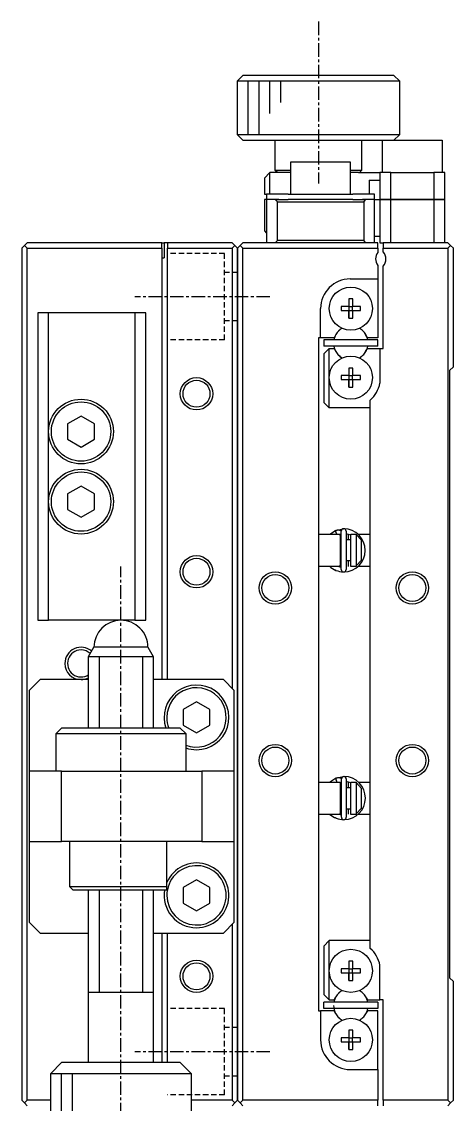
# Model space of a CAD drawing. Extents: x -11 to 423, y 10 to 277.
# Drawn here: x 383 to 423, y 116.9 to 217.2 of the extents above; entities that cross this region are included whole.
import ezdxf

# ---------------------------------------------------------------- set-up
doc = ezdxf.new("R2010")
doc.units = 0
doc.linetypes.add('CENTER', pattern=[2, 1.25, -0.25, 0.25, -0.25])
doc.linetypes.add('DASHED', pattern=[0.75, 0.5, -0.25])
doc.layers.get('0').update_dxf_attribs({"linetype": 'CONTINUOUS'})
doc.layers.add('CENTER', color=1, linetype='CENTER')

msp = doc.modelspace()

# ---------------------------------------------------------------- linework, layer by layer
at = {"color": 7, "linetype": 'CONTINUOUS'}
for p, q in [((403.05, 211.75), (403.55, 212.25)), ((417.55, 212.25), (403.55, 212.25)), ((403.55, 212.25), (403.55, 212.25)), ((417.55, 212.25), (418.05, 211.75)), ((403.05, 211.75), (403.05, 211.75)), ((403.05, 211.75), (418.05, 211.75)), ((403.05, 206.75), (403.05, 211.75)), ((418.05, 211.75), (418.05, 206.75)), ((418.05, 206.75), (403.05, 206.75)), ((403.55, 206.25), (403.05, 206.75)), ((403.55, 206.25), (416.5, 206.25)), ((403.55, 206.25), (406.55, 206.25)), ((406.55, 206.25), (414.55, 206.25)), ((406.55, 206.25), (414.55, 206.25)), ((406.55, 203.45), (406.55, 206.25)), ((414.55, 206.25), (416.5, 206.25)), ((414.55, 206.25), (414.55, 203.45)), ((416.5, 206.25), (422, 206.25)), ((416.5, 203.25), (416.5, 206.25)), ((418.05, 206.75), (417.55, 206.25)), ((422, 206.25), (422, 203.25)), ((408, 204.25), (413.5, 204.25)), ((408, 201.25), (408, 204.25)), ((413.5, 204.25), (413.5, 201.25)), ((406.05, 203.25), (405.55, 202.75)), ((406.05, 201.25), (406.05, 203.25)), ((408, 203.25), (406.05, 203.25)), ((408, 203.45), (406.55, 203.45)), ((406.75, 203.25), (406.55, 203.45)), ((414.55, 203.45), (413.5, 203.45)), ((414.25, 203.25), (413.5, 203.25)), ((414.25, 203.25), (416.25, 203.25)), ((414.55, 203.45), (414.35, 203.25)), ((416.25, 203.25), (416.25, 200.75)), ((417.25, 203.25), (416.25, 203.25)), ((417.25, 203.25), (421.25, 203.25)), ((417.25, 200.75), (417.25, 203.25)), ((421.25, 203.25), (421.25, 200.75)), ((422.25, 203.25), (421.25, 203.25)), ((422.25, 200.75), (422.25, 203.25)), ((405.55, 202.75), (405.55, 201.25)), ((415.25, 202.55), (415.25, 201.25)), ((415.25, 202.55), (416.25, 202.55)), ((405.55, 201.25), (405.75, 201.25)), ((405.55, 200.75), (405.55, 197.85)), ((405.75, 200.75), (405.55, 200.75)), ((405.75, 201.25), (405.75, 200.75)), ((407.75, 201.25), (405.75, 201.25)), ((406.55, 200.75), (405.75, 200.75)), ((405.75, 200.75), (405.75, 196.75)), ((406.55, 200.75), (406.75, 200.55)), ((406.88, 200.75), (406.55, 200.75)), ((406.55, 200.75), (406.88, 200.75)), ((406.88, 200.75), (407.75, 200.75)), ((407.75, 201.25), (413.75, 201.25)), ((412.05, 200.75), (407.75, 200.75)), ((413.75, 200.75), (412.05, 200.75)), ((415.75, 201.25), (413.75, 201.25)), ((413.75, 200.75), (414.62, 200.75)), ((414.95, 200.75), (414.62, 200.75)), ((414.62, 200.75), (414.95, 200.75)), ((414.75, 200.55), (414.95, 200.75)), ((415.75, 200.75), (414.95, 200.75)), ((415.75, 200.75), (415.75, 201.25)), ((415.75, 196.75), (415.75, 200.75)), ((415.75, 200.75), (416.25, 200.75)), ((416.25, 200.75), (417.25, 200.75)), ((417.25, 200.75), (416.25, 200.75)), ((416.25, 200.75), (416.25, 196.75)), ((421.25, 200.75), (417.25, 200.75)), ((417.25, 196.75), (417.25, 200.75)), ((417.25, 200.75), (421.25, 200.75)), ((421.25, 200.75), (422.25, 200.75)), ((422.25, 200.75), (421.25, 200.75)), ((421.25, 200.75), (421.25, 196.75)), ((422.25, 196.75), (422.25, 200.75)), ((406.75, 196.95), (406.75, 200.55)), ((406.75, 200.55), (414.75, 200.55)), ((414.75, 200.55), (414.75, 196.95)), ((405.55, 197.85), (405.75, 197.65)), ((383.55, 196.75), (383.3, 196.5)), ((396.05, 196.75), (383.55, 196.75)), ((396.05, 196.25), (396.05, 196.75)), ((396.05, 196.75), (396.25, 196.75)), ((396.25, 196.75), (396.25, 195.35)), ((396.55, 196.75), (396.25, 196.75)), ((402.55, 196.75), (396.55, 196.75)), ((396.55, 196.75), (396.55, 196.25)), ((402.8, 196.5), (402.55, 196.75)), ((403.55, 196.75), (403.3, 196.5)), ((416.05, 196.75), (403.55, 196.75)), ((406.75, 196.95), (406.55, 196.75)), ((414.75, 196.95), (406.75, 196.95)), ((414.95, 196.75), (414.75, 196.95)), ((415.75, 197.35), (416.25, 197.35)), ((416.05, 196.25), (416.05, 196.75)), ((416.25, 196.75), (416.55, 196.75)), ((422.55, 196.75), (416.55, 196.75)), ((416.55, 196.75), (416.55, 196.25)), ((422.55, 196.75), (422.8, 196.5)), ((383.05, 196.25), (383.3, 196.5)), ((383.05, 196.25), (383.05, 117.25)), ((383.3, 196.5), (383.55, 196.25)), ((383.55, 196.25), (396.05, 196.25)), ((383.55, 117.25), (383.55, 196.25)), ((396.05, 196.25), (396.05, 156.25)), ((396.55, 196.25), (402.55, 196.25)), ((396.55, 156.25), (396.55, 196.25)), ((402.8, 196.5), (402.55, 196.25)), ((402.55, 196.25), (402.55, 155.45)), ((403.05, 196.25), (402.8, 196.5)), ((403.05, 196.25), (403.3, 196.5)), ((403.05, 196.25), (403.05, 117.25)), ((403.05, 117.25), (403.05, 196.25)), ((403.3, 196.5), (403.55, 196.25)), ((403.55, 196.25), (416.05, 196.25)), ((403.55, 117.25), (403.55, 196.25)), ((416.05, 196.25), (416.05, 195.85)), ((416.55, 196.25), (422.55, 196.25)), ((416.55, 195.91), (416.55, 196.25)), ((422.55, 196.25), (422.8, 196.5)), ((422.55, 196.25), (422.55, 117.25)), ((422.8, 196.5), (423.05, 196.25)), ((423.05, 185.25), (423.05, 196.25)), ((396.05, 195.35), (396.25, 195.35)), ((416.05, 194.65), (416.05, 193.4)), ((416.55, 186.95), (416.55, 194.59)), ((413.5, 193.4), (416.05, 193.4)), ((416.05, 193.4), (416.05, 187.95)), ((412.66, 190.83), (412.66, 190.47)), ((413.37, 190.83), (412.66, 190.83)), ((413.37, 191.54), (413.37, 190.83)), ((413.73, 191.54), (413.37, 191.54)), ((413.37, 191.54), (413.37, 190.83)), ((413.38, 190.82), (413.37, 190.83)), ((413.72, 190.82), (413.38, 190.82)), ((413.38, 190.82), (413.38, 190.48)), ((413.72, 190.82), (413.73, 190.83)), ((413.72, 190.48), (413.72, 190.82)), ((413.73, 190.83), (413.73, 191.54)), ((414.44, 190.83), (413.73, 190.83)), ((414.44, 190.47), (414.44, 190.83)), ((385.55, 190.25), (384.55, 190.25)), ((384.55, 190.25), (384.55, 161.75)), ((385.55, 179.25), (385.55, 190.25)), ((393.55, 190.25), (385.55, 190.25)), ((393.55, 190.25), (393.55, 161.75)), ((394.55, 190.25), (393.55, 190.25)), ((394.55, 161.75), (394.55, 190.25)), ((410.75, 187.95), (410.75, 190.65)), ((412.66, 190.47), (413.37, 190.47)), ((413.38, 190.48), (413.37, 190.47)), ((413.37, 190.47), (413.37, 189.76)), ((413.37, 189.76), (413.37, 190.47)), ((413.37, 189.76), (413.73, 189.76)), ((413.38, 190.48), (413.72, 190.48)), ((413.72, 190.48), (413.73, 190.47)), ((413.73, 190.47), (414.44, 190.47)), ((413.73, 189.76), (413.73, 190.47)), ((410.55, 187.95), (410.55, 125.55)), ((410.75, 187.95), (410.55, 187.95)), ((412, 187.95), (410.75, 187.95)), ((416.05, 187.75), (411.05, 187.75)), ((411.05, 187.75), (411.05, 187.15)), ((411.99, 187.75), (411.05, 187.75)), ((411.99, 187.75), (411.9, 187.75)), ((411.99, 187.75), (411.9, 187.75)), ((411.99, 187.75), (411.9, 187.75)), ((411.99, 187.75), (411.9, 187.75)), ((411.99, 187.75), (411.9, 187.75)), ((411.99, 187.75), (411.9, 187.75)), ((411.99, 187.75), (411.9, 187.75)), ((411.99, 187.75), (411.9, 187.75)), ((415.2, 187.75), (411.9, 187.75)), ((411.99, 187.75), (411.9, 187.75)), ((411.99, 187.75), (411.9, 187.75)), ((411.99, 187.75), (411.9, 187.75)), ((411.99, 187.75), (411.9, 187.75)), ((411.99, 187.75), (411.9, 187.75)), ((411.99, 187.75), (411.9, 187.75)), ((411.99, 187.75), (411.9, 187.75)), ((412.17, 188.24), (412, 187.95)), ((415.09, 187.95), (414.92, 188.24)), ((416.05, 187.95), (415.09, 187.95)), ((415.2, 187.75), (415.11, 187.75)), ((415.2, 187.75), (415.11, 187.75)), ((415.2, 187.75), (415.11, 187.75)), ((415.2, 187.75), (415.11, 187.75)), ((415.2, 187.75), (415.11, 187.75)), ((415.2, 187.75), (415.11, 187.75)), ((415.2, 187.75), (415.11, 187.75)), ((415.2, 187.75), (415.11, 187.75)), ((415.2, 187.75), (415.11, 187.75)), ((415.2, 187.75), (415.11, 187.75)), ((415.2, 187.75), (415.11, 187.75)), ((415.2, 187.75), (415.11, 187.75)), ((415.2, 187.75), (415.11, 187.75)), ((415.2, 187.75), (415.11, 187.75)), ((415.2, 187.75), (415.11, 187.75)), ((415.2, 187.75), (415.11, 187.75)), ((416.05, 187.75), (415.11, 187.75)), ((415.2, 187.75), (415.11, 187.75)), ((415.2, 187.75), (415.11, 187.75)), ((415.2, 187.75), (415.11, 187.75)), ((415.2, 187.75), (415.11, 187.75)), ((415.2, 187.75), (415.11, 187.75)), ((415.2, 187.75), (415.11, 187.75)), ((415.2, 187.75), (415.11, 187.75)), ((415.2, 187.75), (415.11, 187.75)), ((415.2, 187.75), (415.11, 187.75)), ((415.2, 187.75), (415.11, 187.75)), ((415.2, 187.75), (415.11, 187.75)), ((415.2, 187.75), (415.11, 187.75)), ((415.2, 187.75), (415.11, 187.75)), ((415.2, 187.75), (415.11, 187.75)), ((415.2, 187.75), (415.11, 187.75)), ((416.05, 187.15), (416.05, 187.75)), ((416.05, 187.15), (411.05, 187.15)), ((411.55, 186.95), (411.05, 186.45)), ((411.55, 184.25), (411.55, 186.95)), ((411.55, 186.95), (412, 186.95)), ((412, 186.95), (412.17, 186.66)), ((414.92, 186.66), (415.09, 186.95)), ((415.09, 186.95), (416.25, 186.95)), ((416.25, 186.95), (416.55, 186.95)), ((416.25, 186.95), (416.25, 183.73)), ((411.05, 186.45), (411.05, 181.95)), ((413.37, 185.14), (413.37, 184.43)), ((413.73, 185.14), (413.37, 185.14)), ((413.37, 185.14), (413.37, 184.43)), ((413.73, 184.43), (413.73, 185.14)), ((423.05, 185.25), (422.7, 184.9)), ((422.7, 184.9), (422.7, 128.6)), ((411.55, 181.45), (411.55, 184.25)), ((412.66, 184.43), (412.66, 184.07)), ((413.37, 184.43), (412.66, 184.43)), ((412.66, 184.07), (413.37, 184.07)), ((413.38, 184.42), (413.37, 184.43)), ((413.38, 184.08), (413.37, 184.07)), ((413.37, 184.07), (413.37, 183.36)), ((413.37, 183.36), (413.37, 184.07)), ((413.72, 184.42), (413.38, 184.42)), ((413.38, 184.42), (413.38, 184.08)), ((413.38, 184.08), (413.72, 184.08)), ((413.72, 184.42), (413.73, 184.43)), ((413.72, 184.08), (413.72, 184.42)), ((413.72, 184.08), (413.73, 184.07)), ((414.44, 184.43), (413.73, 184.43)), ((413.73, 184.07), (414.44, 184.07)), ((413.73, 183.36), (413.73, 184.07)), ((414.44, 184.07), (414.44, 184.43)), ((413.37, 183.36), (413.73, 183.36)), ((411.05, 181.95), (411.55, 181.45)), ((415.35, 131.33), (415.35, 182.17)), ((388.55, 180.69), (387.3, 179.97)), ((389.8, 179.97), (388.55, 180.69)), ((415.35, 181.45), (411.55, 181.45)), ((387.3, 179.97), (387.3, 178.53)), ((389.8, 178.53), (389.8, 179.97)), ((385.55, 172.75), (385.55, 179.25)), ((387.3, 178.53), (388.55, 177.81)), ((388.55, 177.81), (389.8, 178.53)), ((388.55, 174.19), (387.3, 173.47)), ((389.8, 173.47), (388.55, 174.19)), ((385.55, 161.75), (385.55, 172.75)), ((387.3, 173.47), (387.3, 172.03)), ((389.8, 172.03), (389.8, 173.47)), ((387.3, 172.03), (388.55, 171.31)), ((388.55, 171.31), (389.8, 172.03)), ((410.55, 169.75), (412.55, 169.75)), ((411.6, 169.75), (412.12, 170.08)), ((412.08, 170.06), (412.11, 170.07)), ((412.11, 170.07), (412.87, 170.23)), ((412.11, 170.07), (412.22, 169.75)), ((412.12, 170.08), (412.15, 170.09)), ((412.12, 170.08), (412.12, 170.08)), ((412.12, 170.08), (412.12, 170.07)), ((412.12, 170.07), (412.12, 170.07)), ((412.12, 170.07), (412.12, 170.07)), ((412.12, 170.07), (412.12, 170.06)), ((412.12, 170.06), (412.12, 170.05)), ((412.12, 170.05), (412.12, 170.05)), ((412.12, 170.05), (412.12, 170.04)), ((412.12, 170.04), (412.12, 170.03)), ((412.12, 170.03), (412.13, 170.02)), ((412.13, 170.02), (412.13, 170)), ((412.13, 170), (412.13, 169.99)), ((412.13, 169.99), (412.14, 169.98)), ((412.14, 169.98), (412.14, 169.96)), ((412.14, 169.96), (412.15, 169.95)), ((412.15, 170.09), (412.19, 170.1)), ((412.15, 169.95), (412.15, 169.94)), ((412.15, 169.94), (412.16, 169.92)), ((412.16, 169.92), (412.16, 169.9)), ((412.16, 169.9), (412.17, 169.89)), ((412.17, 169.89), (412.18, 169.87)), ((412.18, 169.87), (412.18, 169.86)), ((412.18, 169.86), (412.19, 169.84)), ((412.19, 170.1), (412.22, 170.11)), ((412.19, 169.84), (412.2, 169.82)), ((412.2, 169.82), (412.21, 169.81)), ((412.21, 169.81), (412.21, 169.79)), ((412.21, 169.79), (412.22, 169.78)), ((412.22, 170.11), (412.26, 170.12)), ((412.22, 169.78), (412.23, 169.76)), ((412.23, 169.76), (412.23, 169.75)), ((412.26, 170.12), (412.29, 170.12)), ((412.29, 170.12), (412.33, 170.13)), ((412.33, 170.13), (412.36, 170.13)), ((412.36, 170.13), (412.4, 170.13)), ((412.4, 170.13), (412.44, 170.13)), ((412.44, 170.13), (412.47, 170.13)), ((412.47, 170.13), (412.51, 170.12)), ((412.51, 170.12), (412.54, 170.12)), ((412.54, 170.12), (412.58, 170.11)), ((412.55, 169.75), (412.55, 166.75)), ((412.67, 169.41), (412.55, 169.64)), ((412.58, 170.11), (412.61, 170.1)), ((412.61, 170.1), (412.65, 170.09)), ((412.65, 170.09), (412.68, 170.08)), ((412.67, 166.46), (412.67, 170.01)), ((412.68, 170.08), (412.68, 170.07)), ((413.12, 170.01), (413.12, 166.46)), ((413.55, 169.64), (413.12, 169.77)), ((413.35, 169.25), (413.35, 169.71)), ((413.55, 166.75), (413.55, 169.75)), ((413.55, 169.75), (414.05, 169.75)), ((414.05, 169.75), (414.05, 169.7)), ((414.05, 169.7), (414.05, 166.8)), ((414.55, 169.17), (414.05, 169.7)), ((414.19, 169.75), (415.35, 169.75)), ((412.55, 169.25), (412.67, 169.25)), ((413.12, 169.25), (413.55, 169.25)), ((414.55, 167.33), (414.55, 169.17)), ((412.55, 166.75), (410.55, 166.75)), ((412.44, 166.75), (412.54, 166.72)), ((412.54, 166.72), (412.67, 166.7)), ((412.67, 167.25), (412.55, 167.25)), ((412.55, 166.83), (412.67, 167.06)), ((413.55, 167.25), (413.12, 167.25)), ((413.35, 166.75), (413.35, 167.25)), ((414.05, 166.75), (413.55, 166.75)), ((414.05, 166.8), (414.55, 167.33)), ((414.05, 166.8), (414.05, 166.75)), ((415.35, 166.75), (414.24, 166.75)), ((414.24, 166.75), (414.24, 166.75)), ((412.12, 166.39), (412.09, 166.4)), ((412.13, 166.39), (412.12, 166.39)), ((412.12, 166.39), (412.12, 166.39)), ((412.12, 166.39), (412.12, 166.39)), ((412.17, 166.37), (412.12, 166.39)), ((412.18, 166.37), (412.17, 166.37)), ((412.17, 166.37), (412.17, 166.37)), ((412.17, 166.37), (412.17, 166.37)), ((412.17, 166.37), (412.17, 166.37)), ((412.18, 166.36), (412.18, 166.37)), ((412.18, 166.37), (412.18, 166.37)), ((412.18, 166.37), (412.18, 166.37)), ((412.18, 166.37), (412.18, 166.37)), ((384.55, 161.75), (385.55, 161.75)), ((393.55, 161.75), (385.55, 161.75)), ((393.55, 161.75), (394.55, 161.75)), ((389.25, 158.38), (389.5, 158.82)), ((389.5, 158.82), (389.75, 159.25)), ((392.27, 159.25), (389.75, 159.25)), ((394.75, 159.25), (392.27, 159.25)), ((394.75, 159.25), (395, 158.82)), ((395, 158.82), (395.25, 158.38)), ((389.25, 158.38), (392.28, 158.38)), ((389.25, 151.75), (389.25, 158.38)), ((392.28, 158.38), (395.25, 158.38)), ((395.25, 158.38), (395.25, 151.75)), ((383.75, 155.25), (384.75, 156.25)), ((389.25, 156.25), (384.75, 156.25)), ((401.75, 156.25), (395.25, 156.25)), ((401.75, 156.25), (402.75, 155.25)), ((383.75, 155.25), (383.75, 147.75)), ((402.75, 147.75), (402.75, 155.25)), ((399.25, 154.19), (398, 153.47)), ((400.5, 153.47), (399.25, 154.19)), ((398, 153.47), (398, 152.03)), ((400.5, 152.03), (400.5, 153.47)), ((386.25, 151.25), (386.75, 151.75)), ((397.75, 151.75), (386.75, 151.75)), ((397.75, 151.75), (398.25, 151.25)), ((398, 152.03), (399.25, 151.31)), ((399.25, 151.31), (400.5, 152.03)), ((386.25, 151.25), (398.25, 151.25)), ((386.25, 147.75), (386.25, 151.25)), ((398.25, 151.25), (398.25, 147.75)), ((383.75, 147.75), (383.75, 141.25)), ((386.75, 147.75), (383.75, 147.75)), ((386.75, 141.25), (386.75, 147.75)), ((386.75, 147.75), (399.75, 147.75)), ((399.75, 147.75), (399.75, 141.25)), ((402.75, 147.75), (399.75, 147.75)), ((402.75, 141.25), (402.75, 147.75)), ((410.55, 146.75), (412.55, 146.75)), ((411.56, 146.75), (412.13, 147.11)), ((412.09, 147.1), (412.88, 147.27)), ((412.12, 147.11), (412.25, 146.75)), ((412.13, 147.11), (412.16, 147.13)), ((412.13, 147.11), (412.13, 147.11)), ((412.13, 147.11), (412.13, 147.11)), ((412.13, 147.11), (412.13, 147.11)), ((412.13, 147.11), (412.13, 147.1)), ((412.13, 147.1), (412.13, 147.1)), ((412.13, 147.1), (412.13, 147.09)), ((412.13, 147.09), (412.13, 147.08)), ((412.13, 147.08), (412.13, 147.07)), ((412.13, 147.07), (412.14, 147.05)), ((412.14, 147.05), (412.14, 147.04)), ((412.14, 147.04), (412.14, 147.03)), ((412.14, 147.03), (412.15, 147.01)), ((412.15, 147.01), (412.15, 147)), ((412.15, 147), (412.16, 146.98)), ((412.16, 147.13), (412.2, 147.14)), ((412.16, 146.98), (412.17, 146.96)), ((412.17, 146.96), (412.17, 146.94)), ((412.17, 146.94), (412.18, 146.93)), ((412.18, 146.93), (412.19, 146.91)), ((412.19, 146.91), (412.19, 146.89)), ((412.19, 146.89), (412.2, 146.87)), ((412.2, 147.14), (412.23, 147.15)), ((412.2, 146.87), (412.21, 146.86)), ((412.21, 146.86), (412.22, 146.84)), ((412.22, 146.84), (412.23, 146.82)), ((412.23, 147.15), (412.27, 147.16)), ((412.23, 146.82), (412.23, 146.81)), ((412.23, 146.81), (412.24, 146.79)), ((412.24, 146.79), (412.25, 146.78)), ((412.25, 146.78), (412.26, 146.76)), ((412.26, 146.76), (412.26, 146.75)), ((412.27, 147.16), (412.3, 147.16)), ((412.3, 147.16), (412.34, 147.17)), ((412.34, 147.17), (412.37, 147.17)), ((412.37, 147.17), (412.41, 147.17)), ((412.41, 147.17), (412.44, 147.17)), ((412.44, 147.17), (412.48, 147.17)), ((412.48, 147.17), (412.52, 147.16)), ((412.52, 147.16), (412.55, 147.16)), ((412.55, 147.16), (412.59, 147.15)), ((412.55, 146.75), (412.55, 143.75)), ((412.68, 146.44), (412.55, 146.68)), ((412.59, 147.15), (412.62, 147.14)), ((412.62, 147.14), (412.65, 147.13)), ((412.65, 147.13), (412.69, 147.11)), ((412.68, 143.49), (412.68, 147.04)), ((412.69, 147.11), (412.69, 147.11)), ((413.13, 147.04), (413.13, 143.49)), ((413.55, 146.68), (413.13, 146.8)), ((413.35, 146.25), (413.35, 146.75)), ((413.35, 146.75), (413.36, 146.75)), ((413.36, 146.75), (413.36, 146.75)), ((413.36, 146.75), (413.36, 146.75)), ((413.55, 143.75), (413.55, 146.75)), ((413.55, 146.75), (414.05, 146.75)), ((414.05, 146.75), (414.05, 146.7)), ((414.05, 146.7), (414.05, 143.8)), ((414.55, 146.17), (414.05, 146.7)), ((414.25, 146.75), (414.25, 146.75)), ((414.25, 146.75), (415.35, 146.75)), ((412.55, 146.25), (412.68, 146.25)), ((413.13, 146.25), (413.55, 146.25)), ((414.55, 144.33), (414.55, 146.17)), ((412.55, 143.75), (410.55, 143.75)), ((412.68, 144.25), (412.55, 144.25)), ((412.55, 143.86), (412.68, 144.09)), ((412.55, 143.76), (412.68, 143.73)), ((413.55, 144.25), (413.13, 144.25)), ((413.35, 143.78), (413.35, 144.25)), ((414.05, 143.75), (413.55, 143.75)), ((414.05, 143.8), (414.55, 144.33)), ((414.05, 143.8), (414.05, 143.75)), ((415.35, 143.75), (414.2, 143.75)), ((414.2, 143.75), (414.2, 143.75)), ((412.13, 143.43), (412.1, 143.44)), ((412.14, 143.42), (412.13, 143.42)), ((412.13, 143.42), (412.13, 143.42)), ((412.13, 143.42), (412.13, 143.42)), ((412.18, 143.41), (412.13, 143.42)), ((412.18, 143.4), (412.18, 143.41)), ((412.18, 143.41), (412.18, 143.41)), ((412.18, 143.41), (412.18, 143.41)), ((412.18, 143.41), (412.18, 143.41)), ((412.19, 143.4), (412.18, 143.4)), ((412.19, 143.4), (412.19, 143.4)), ((412.19, 143.4), (412.19, 143.4)), ((412.19, 143.4), (412.19, 143.4)), ((383.75, 141.25), (386.75, 141.25)), ((383.75, 141.25), (383.75, 133.75)), ((399.75, 141.25), (386.75, 141.25)), ((387.5, 137.05), (387.5, 141.25)), ((396.5, 137.05), (396.5, 141.25)), ((399.75, 141.25), (402.75, 141.25)), ((402.75, 133.75), (402.75, 141.25)), ((399.25, 137.69), (398, 136.97)), ((400.5, 136.97), (399.25, 137.69)), ((396.5, 137.05), (387.5, 137.05)), ((387.8, 136.75), (387.5, 137.05)), ((387.8, 136.75), (396.5, 136.75)), ((389.25, 127.25), (389.25, 136.75)), ((395.25, 136.75), (395.25, 127.25)), ((396.5, 136.75), (396.5, 137.05)), ((398, 136.97), (398, 135.53)), ((400.5, 135.53), (400.5, 136.97)), ((398, 135.53), (399.25, 134.81)), ((399.25, 134.81), (400.5, 135.53)), ((384.75, 132.75), (383.75, 133.75)), ((402.75, 133.75), (401.75, 132.75)), ((402.55, 133.55), (402.55, 117.25)), ((384.75, 132.75), (389.25, 132.75)), ((395.25, 132.75), (401.75, 132.75)), ((396.05, 132.75), (396.05, 120.75)), ((396.55, 120.75), (396.55, 132.75)), ((411.55, 132.05), (411.05, 131.55)), ((411.05, 131.55), (411.05, 127.05)), ((415.35, 132.05), (411.55, 132.05)), ((411.55, 129.25), (411.55, 132.05)), ((413.37, 130.14), (413.37, 129.43)), ((413.73, 130.14), (413.37, 130.14)), ((413.37, 130.14), (413.37, 129.43)), ((413.73, 129.43), (413.73, 130.14)), ((416.25, 126.55), (416.25, 129.77)), ((411.55, 126.55), (411.55, 129.25)), ((412.66, 129.43), (412.66, 129.07)), ((413.37, 129.43), (412.66, 129.43)), ((412.66, 129.07), (413.37, 129.07)), ((413.38, 129.42), (413.37, 129.43)), ((413.38, 129.08), (413.37, 129.07)), ((413.37, 129.07), (413.37, 128.36)), ((413.37, 128.36), (413.37, 129.07)), ((413.72, 129.42), (413.38, 129.42)), ((413.38, 129.42), (413.38, 129.08)), ((413.38, 129.08), (413.72, 129.08)), ((413.72, 129.42), (413.73, 129.43)), ((413.72, 129.08), (413.72, 129.42)), ((413.72, 129.08), (413.73, 129.07)), ((414.44, 129.43), (413.73, 129.43)), ((413.73, 129.07), (414.44, 129.07)), ((413.73, 128.36), (413.73, 129.07)), ((414.44, 129.07), (414.44, 129.43)), ((422.7, 128.6), (423.05, 128.25)), ((413.37, 128.36), (413.73, 128.36)), ((423.05, 117.25), (423.05, 128.25)), ((395.25, 127.25), (389.25, 127.25)), ((389.25, 120.75), (389.25, 127.25)), ((395.25, 127.25), (395.25, 127.25)), ((395.25, 127.25), (395.25, 120.75)), ((395.25, 127.25), (395.25, 127.25)), ((411.05, 127.05), (411.55, 126.55)), ((411.55, 126.55), (412, 126.55)), ((412, 126.55), (412.17, 126.84)), ((414.92, 126.84), (415.09, 126.55)), ((415.09, 126.55), (416.25, 126.55)), ((416.55, 126.55), (416.25, 126.55)), ((416.55, 117.25), (416.55, 126.55)), ((410.55, 125.55), (410.75, 125.55)), ((410.75, 125.55), (410.75, 122.85)), ((412, 125.55), (410.75, 125.55)), ((416.05, 126.35), (411.05, 126.35)), ((411.05, 125.75), (411.05, 126.35)), ((416.05, 125.75), (411.05, 125.75)), ((411.99, 125.75), (411.05, 125.75)), ((411.99, 125.75), (411.9, 125.75)), ((411.99, 125.75), (411.9, 125.75)), ((411.99, 125.75), (411.9, 125.75)), ((411.99, 125.75), (411.9, 125.75)), ((411.99, 125.75), (411.9, 125.75)), ((411.99, 125.75), (411.9, 125.75)), ((411.99, 125.75), (411.9, 125.75)), ((415.2, 125.75), (411.9, 125.75)), ((411.99, 125.75), (411.9, 125.75)), ((411.99, 125.75), (411.9, 125.75)), ((411.99, 125.75), (411.9, 125.75)), ((411.99, 125.75), (411.9, 125.75)), ((411.99, 125.75), (411.9, 125.75)), ((411.99, 125.75), (411.9, 125.75)), ((411.99, 125.75), (411.9, 125.75)), ((412.17, 125.26), (412, 125.55)), ((415.09, 125.55), (414.92, 125.26)), ((416.05, 125.55), (415.09, 125.55)), ((415.2, 125.75), (415.11, 125.75)), ((415.2, 125.75), (415.11, 125.75)), ((415.2, 125.75), (415.11, 125.75)), ((415.2, 125.75), (415.11, 125.75)), ((415.2, 125.75), (415.11, 125.75)), ((415.2, 125.75), (415.11, 125.75)), ((415.2, 125.75), (415.11, 125.75)), ((415.2, 125.75), (415.11, 125.75)), ((415.2, 125.75), (415.11, 125.75)), ((415.2, 125.75), (415.11, 125.75)), ((415.2, 125.75), (415.11, 125.75)), ((415.2, 125.75), (415.11, 125.75)), ((415.2, 125.75), (415.11, 125.75)), ((415.2, 125.75), (415.11, 125.75)), ((415.2, 125.75), (415.11, 125.75)), ((415.2, 125.75), (415.11, 125.75)), ((416.05, 125.75), (415.11, 125.75)), ((415.2, 125.75), (415.11, 125.75)), ((415.2, 125.75), (415.11, 125.75)), ((415.2, 125.75), (415.11, 125.75)), ((415.2, 125.75), (415.11, 125.75)), ((415.2, 125.75), (415.11, 125.75)), ((415.2, 125.75), (415.11, 125.75)), ((415.2, 125.75), (415.11, 125.75)), ((415.2, 125.75), (415.11, 125.75)), ((415.2, 125.75), (415.11, 125.75)), ((415.2, 125.75), (415.11, 125.75)), ((415.2, 125.75), (415.11, 125.75)), ((415.2, 125.75), (415.11, 125.75)), ((415.2, 125.75), (415.11, 125.75)), ((415.2, 125.75), (415.11, 125.75)), ((415.2, 125.75), (415.11, 125.75)), ((416.05, 126.35), (416.05, 125.75)), ((416.05, 120.1), (416.05, 125.55)), ((413.37, 123.74), (413.37, 123.03)), ((413.73, 123.74), (413.37, 123.74)), ((413.37, 123.74), (413.37, 123.03)), ((413.73, 123.03), (413.73, 123.74)), ((412.66, 123.03), (412.66, 122.67)), ((413.37, 123.03), (412.66, 123.03)), ((412.66, 122.67), (413.37, 122.67)), ((413.38, 123.02), (413.37, 123.03)), ((413.38, 122.68), (413.37, 122.67)), ((413.37, 122.67), (413.37, 121.96)), ((413.37, 121.96), (413.37, 122.67)), ((413.72, 123.02), (413.38, 123.02)), ((413.38, 123.02), (413.38, 122.68)), ((413.38, 122.68), (413.72, 122.68)), ((413.72, 123.02), (413.73, 123.03)), ((413.72, 122.68), (413.72, 123.02)), ((413.72, 122.68), (413.73, 122.67)), ((414.44, 123.03), (413.73, 123.03)), ((413.73, 122.67), (414.44, 122.67)), ((413.73, 121.96), (413.73, 122.67)), ((414.44, 122.67), (414.44, 123.03)), ((413.37, 121.96), (413.73, 121.96)), ((385.75, 119.75), (386.75, 120.75)), ((392.3, 120.75), (386.75, 120.75)), ((397.75, 120.75), (392.3, 120.75)), ((397.75, 120.75), (398.75, 119.75)), ((385.75, 119.75), (392.31, 119.75)), ((385.75, 107.75), (385.75, 119.75)), ((392.31, 119.75), (398.75, 119.75)), ((398.75, 119.75), (398.75, 107.75)), ((413.5, 120.1), (416.05, 120.1)), ((416.05, 120.1), (416.05, 117.25)), ((383.3, 117), (383.05, 117.25)), ((383.55, 117.25), (383.3, 117)), ((383.3, 117), (383.55, 116.75)), ((385.75, 117.25), (383.55, 117.25)), ((402.55, 117.25), (398.75, 117.25)), ((402.55, 117.25), (402.8, 117)), ((402.55, 116.75), (402.8, 117)), ((402.8, 117), (403.05, 117.25)), ((403.05, 117.25), (403.3, 117)), ((403.55, 117.25), (403.3, 117)), ((403.3, 117), (403.55, 116.75)), ((416.05, 117.25), (403.55, 117.25)), ((416.05, 116.75), (416.05, 117.25)), ((422.55, 117.25), (416.55, 117.25)), ((416.55, 117.25), (416.55, 116.75)), ((422.8, 117), (422.55, 117.25)), ((422.8, 117), (422.55, 116.75)), ((423.05, 117.25), (422.8, 117))]:
    msp.add_line(p, q, dxfattribs=at)
at = {"color": 3, "linetype": 'CONTINUOUS'}
for p, q in [((404.05, 206.75), (404.05, 211.75)), ((405.05, 206.75), (405.05, 211.75)), ((406.05, 208.75), (406.05, 211.75)), ((407.05, 209.75), (407.05, 211.75)), ((390.25, 151.75), (390.25, 158.38)), ((394.25, 158.38), (394.25, 151.75)), ((390.25, 127.25), (390.25, 136.75)), ((394.25, 136.75), (394.25, 127.25)), ((386.75, 107.75), (386.75, 119.75)), ((387.75, 107.75), (387.75, 119.75))]:
    msp.add_line(p, q, dxfattribs=at)
at = {"color": 3, "linetype": 'DASHED'}
for p, q in [((401.85, 195.75), (396.55, 195.75)), ((401.85, 187.75), (401.85, 195.75)), ((403.05, 194), (401.85, 194)), ((403.05, 189.5), (401.85, 189.5)), ((401.85, 187.75), (396.55, 187.75)), ((401.85, 125.75), (396.55, 125.75)), ((401.85, 117.75), (401.85, 125.75)), ((403.05, 124), (401.85, 124)), ((403.05, 119.5), (401.85, 119.5)), ((401.85, 117.75), (396.55, 117.75))]:
    msp.add_line(p, q, dxfattribs=at)
at = {"color": 7, "linetype": 'CONTINUOUS'}
for centre, radius in [((413.55, 190.65), 2), ((413.55, 184.25), 2), ((399.25, 182.75), 1.25), ((388.55, 179.25), 3), ((388.55, 179.25), 2.75), ((388.55, 172.75), 3), ((388.55, 172.75), 2.75), ((399.25, 166.25), 1.25), ((406.55, 164.75), 1.25), ((419.25, 164.75), 1.25), ((406.55, 148.75), 1.25), ((419.25, 148.75), 1.25), ((413.55, 129.25), 2), ((399.25, 128.75), 1.25), ((413.55, 122.85), 2)]:
    msp.add_circle(centre, radius, dxfattribs=at)
at = {"color": 3, "linetype": 'CONTINUOUS'}
for centre in [(399.25, 182.75), (399.25, 166.25), (406.55, 164.75), (419.25, 164.75), (406.55, 148.75), (419.25, 148.75), (399.25, 128.75)]:
    msp.add_circle(centre, 1.5, dxfattribs=at)
at = {"color": 7, "linetype": 'CONTINUOUS'}
for centre, radius, start, end in [((416.85, 195.25), 1, 143.1301, 216.8699), ((415.8, 195.25), 1, 318.5904, 41.4096), ((413.5, 190.65), 2.75, 90, 180), ((413.66, 187.34), 1.75, 121.8865, 135.0044), ((413.55, 187.45), 1.59, 120.4332, 135), ((413.55, 187.45), 1.59, 45, 59.5668), ((413.43, 187.34), 1.75, 44.9956, 58.1135), ((413.55, 187.45), 1.59, 150, 169.1069), ((413.55, 187.45), 1.59, 135, 150), ((413.55, 187.45), 1.59, 30, 45), ((413.55, 187.45), 1.59, 10.8931, 30), ((413.55, 187.45), 1.59, 190.893, 210), ((413.55, 187.45), 1.59, 330, 349.107), ((413.55, 187.45), 1.59, 210, 225), ((413.66, 187.56), 1.75, 224.9956, 238.1135), ((413.55, 187.45), 1.59, 225, 239.5667), ((413.55, 187.45), 1.59, 300.4333, 315), ((413.43, 187.56), 1.75, 301.8865, 315.0044), ((413.55, 187.45), 1.59, 315, 330), ((413.55, 184.25), 2.75, 310.8852, 349.0575), ((412.89, 170.01), 0.225, 0, 180), ((412.89, 168.23), 2, 270.813, 89.262), ((412.9, 168.24), 2, 227.8968, 269.1406), ((412.89, 166.46), 0.225, 180, 0), ((392.25, 159.25), 2.5, 90.2846, 180), ((392.25, 159.25), 2.5, 0, 90.2846), ((388.55, 157.75), 1.25, 90, 304.0558), ((388.55, 157.75), 1.25, 46.6214, 90), ((399.25, 152.75), 3, 270, 199.4712), ((399.25, 152.75), 2.75, 248.6763, 180), ((399.25, 152.75), 2.75, 180, 201.3237), ((399.25, 152.75), 3, 250.5288, 270), ((412.9, 147.04), 0.225, 0, 180), ((412.9, 145.27), 2, 270.813, 89.262), ((412.91, 145.27), 2, 229.5403, 269.1362), ((412.9, 143.49), 0.225, 180, 0), ((399.25, 136.25), 3, 270, 156.4435), ((399.25, 136.25), 2.75, 180, 169.0575), ((399.25, 136.25), 3, 170.4059, 270), ((399.25, 136.25), 2.75, 169.0575, 180), ((413.55, 129.25), 2.75, 10.9425, 49.1148), ((413.55, 126.05), 1.59, 150, 169.1069), ((413.55, 126.05), 1.59, 135, 150), ((413.66, 125.94), 1.75, 121.8865, 135.0044), ((413.55, 126.05), 1.59, 120.4333, 135), ((413.55, 126.05), 1.59, 45, 59.5667), ((413.43, 125.94), 1.75, 44.9956, 58.1135), ((413.55, 126.05), 1.59, 30, 45), ((413.55, 126.05), 1.59, 10.8931, 30), ((413.55, 126.05), 1.59, 180, 210), ((413.55, 126.05), 1.59, 330, 349.1069), ((413.55, 126.05), 1.59, 210, 225), ((413.66, 126.16), 1.75, 224.9956, 238.1135), ((413.55, 126.05), 1.59, 225, 239.5668), ((413.55, 126.05), 1.59, 300.4332, 315), ((413.43, 126.16), 1.75, 301.8865, 315.0044), ((413.55, 126.05), 1.59, 315, 330), ((413.5, 122.85), 2.75, 180, 270)]:
    msp.add_arc(centre, radius, start, end, dxfattribs=at)
at = {"color": 3, "linetype": 'CONTINUOUS'}
for start, end in [(48.8826, 180), (180, 270), (270, 297.8181)]:
    msp.add_arc((388.55, 157.75), 1.5, start, end, dxfattribs=at)
at = {"layer": 'CENTER', "color": 1, "linetype": 'CENTER'}
for p, q in [((410.55, 217.25), (410.55, 202.25)), ((406.05, 191.75), (393.55, 191.75)), ((392.25, 101.75), (392.25, 166.75)), ((406.05, 121.75), (393.55, 121.75))]:
    msp.add_line(p, q, dxfattribs=at)

doc.saveas('drawing.dxf')
